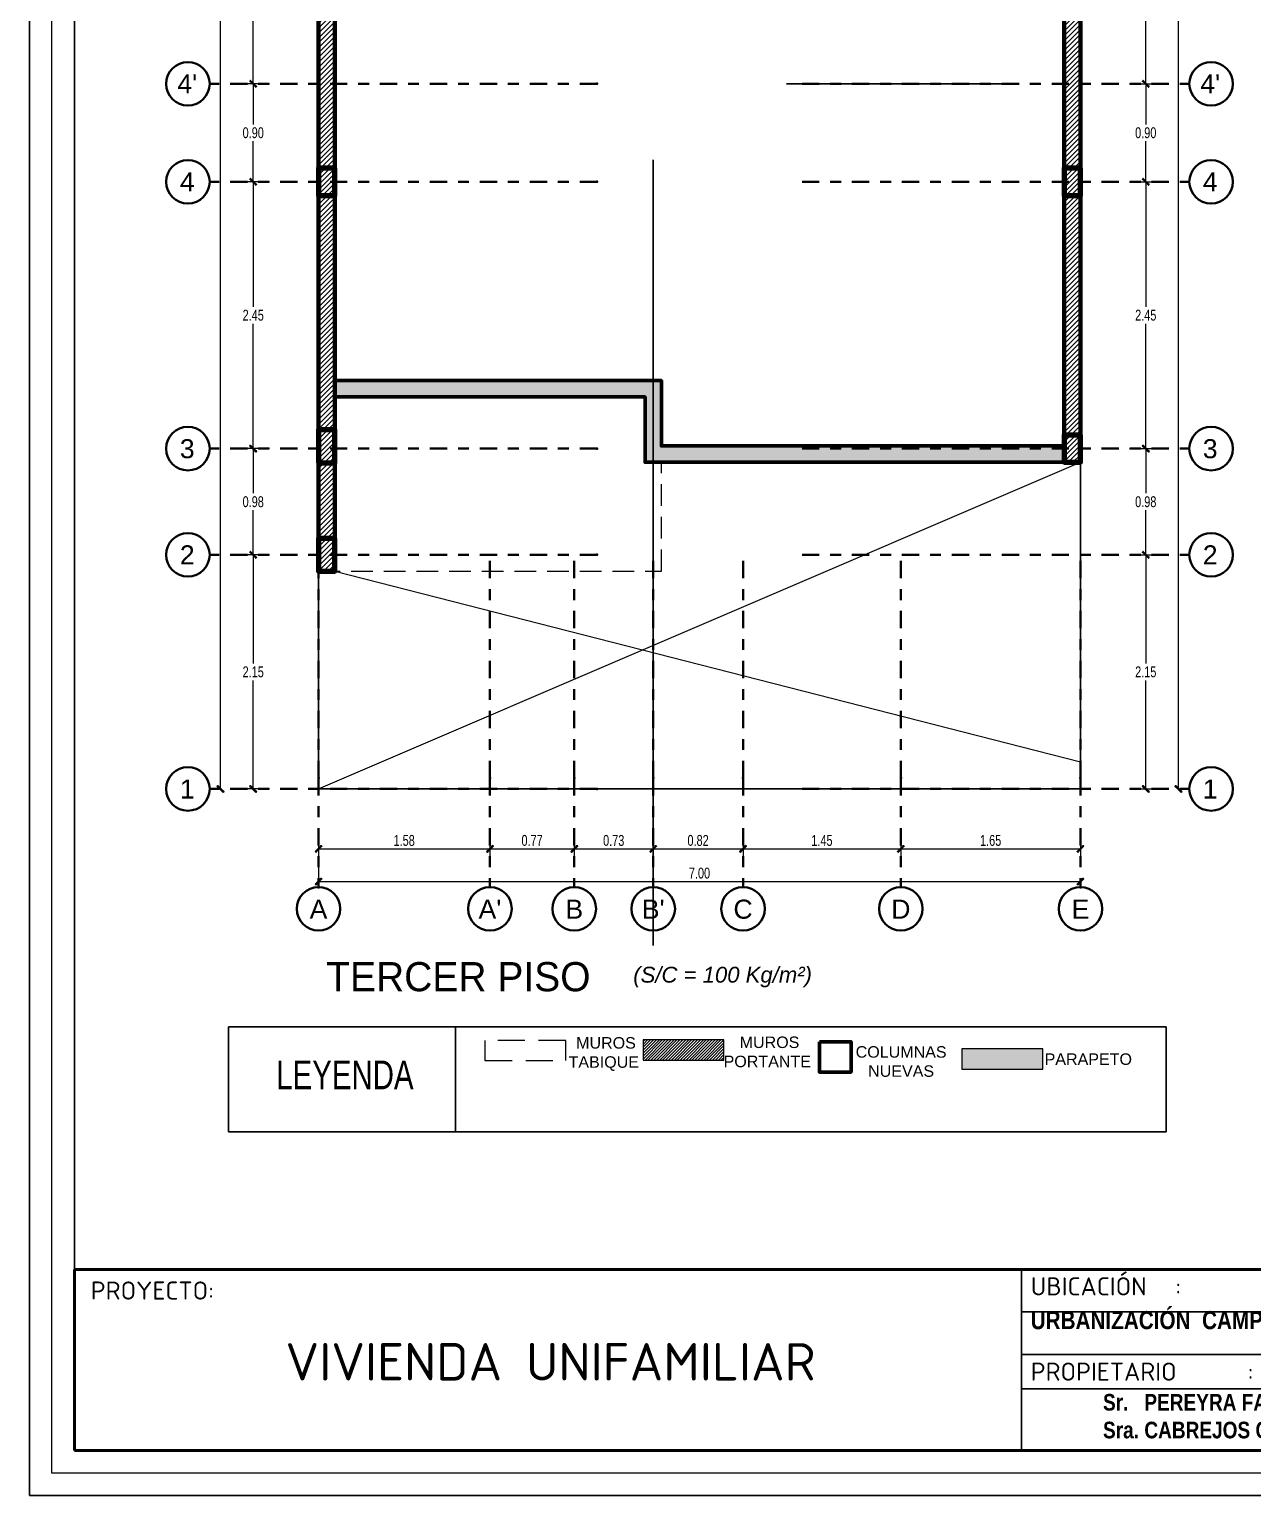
# Model space of a CAD drawing. Header units: millimetres. Extents: x 10559 to 10691, y -16579 to -16550.
# Drawn here: x 10648.58 to 10659.82, y -16579.17 to -16565.7 of the extents above; entities that cross this region are included whole.
import ezdxf
from ezdxf.enums import TextEntityAlignment as Align

# ---------------------------------------------------------------- set-up
doc = ezdxf.new("R2010")
doc.units = ezdxf.units.MM
for name, pattern in [('DASHED2', [9.525, 6.35, -3.175]), ('HIDDEN', [0.375, 0.25, -0.125]), ('Punto & Rayas', [0.335139, 0.15875, -0.088194, 0, -0.088194])]:
    doc.linetypes.add(name, pattern=pattern)
for name, color, linetype in [('0.2', 2, 'Continuous'), ('Nuevo_Estructura - Forjados', 7, 'Continuous'), ('S. ADVERTENCIA', 7, 'Continuous')]:
    doc.layers.add(name, color=color, linetype=linetype)
for name, color, linetype, lineweight in [('0.50', 5, 'Continuous', 50), ('ACHURADO', 9, 'Continuous', 5), ('COLUMNAS', 3, 'Continuous', 80), ('Muro Alto', 1, 'Continuous', 80), ('Muro sin techar', 160, 'Continuous', 40), ('niveles01', 7, 'Continuous', 5), ('P4', 144, 'Continuous', 40), ('P6', 255, 'Continuous', 20), ('Pluma 0.09', 5, 'Continuous', 0), ('Proyecciones', 162, 'DASHED2', 15), ('VIGAS', 1, 'Continuous', 20)]:
    doc.layers.add(name, color=color, linetype=linetype, lineweight=lineweight)
doc.layers.add('Nuevo_Estructura - Forjados_Pluma_Nº__209', color=7, linetype='Continuous', lineweight=30, true_color=0x3e4f7b)
doc.layers.add('Nuevo_Estructura - Forjados_Pluma_Nº__219', color=7, linetype='Continuous', lineweight=13, true_color=0x404b6a)
doc.styles.add('50TEXTO10', font='arial.ttf', dxfattribs={"height": 0.15})
doc.styles.add('ARIALREG', font='arial.ttf')
doc.styles.add('Estilo_Generado_1', font='arial.ttf')
doc.styles.add('mahico', font='GOTHIC.TTF', dxfattribs={"width": 0.75})
doc.styles.add("patty's renew", font='TEMPSITC.TTF', dxfattribs={"height": 1})
doc.styles.add('Romans', font='swisscl.ttf')
doc.styles.get("Standard").update_dxf_attribs({"font": 'arial.ttf'})
doc.dimstyles.new('Copia de 50 P', dxfattribs={"dimtxt": 0.1, "dimasz": 0.01, "dimexe": 0.065, "dimexo": 0.0625, "dimgap": 0.025, "dimtad": 1, "dimtih": 1, "dimtoh": 1, "dimzin": 0, "dimdsep": 46, "dimtxsty": 'mahico', "dimblk": 'pa cotas', "dimcen": 0.09, "dimdle": 0.3, "dimclrd": 256, "dimclre": 256, "dimclrt": 256, "dimadec": 0, "dimazin": 0, "dimtfac": 1, "dimtofl": 0, "dimtmove": 0, "dimatfit": 3, "dimfxl": 0.15, "dimfxlon": 1, "dimtolj": 1, "dimtzin": 0, "dimlwd": 5, "dimlwe": 5, "dimarcsym": 0})

# ---------------------------------------------------------------- blocks, each defined once
blk = doc.blocks.new('HTRHTRHTR')
for p, q in [((3391.88, 437.54), (3391.88, -165.78)), ((3400.57, -157.09), (3400.57, 428.85)), ((3400.57, -122.31), (4235.83, -122.31)), ((3582.74, -122.31), (3582.74, -157.09)), ((3944.67, -122.31), (3596.93, -122.31)), ((3909.89, -130.47), (3582.74, -130.47)), ((3909.89, -138.63), (3582.74, -138.63)), ((3753.41, -145.26), (3582.74, -145.26)), ((4235.83, -157.09), (3400.57, -157.09)), ((3400.57, -157.09), (4235.83, -157.09)), ((4244.53, -165.78), (3391.88, -165.78))]:
    blk.add_line(p, q)
at = {"layer": 'P4', "color": 7}
for p, q in [((3400.57, -122.31), (4235.83, -122.31)), ((3400.57, -122.31), (3400.57, -157.09)), ((4235.83, -157.09), (3400.57, -157.09))]:
    blk.add_line(p, q, dxfattribs=at)
at = {"layer": 'P6', "color": 7}
for p, q in [((3396.22, -161.44), (3396.22, 433.19)), ((4240.18, -161.44), (3396.22, -161.44))]:
    blk.add_line(p, q, dxfattribs=at)
at = {"attachment_point": 1}
for s, width, insert, char_height in [('{\\fISOCPEUR|b0|i0|c0|p34;UBICACIÓN^I:\\P\\H0.11883x;\\P\\fArial Narrow|b1|i0|c0|p34;\\H8.4156x;URBANIZACIÓN  CAMPESTRE  LOMA  BLANCA   Mz. M -  Lote 15 - PIURA}', 168.7754, (3584.49, -123.81), 3.47742), ('{\\fISOCPEUR|b0|i0|c0|p34;PROYECTO:}', 4.5892, (3403.69, -124.61), 3.4774), ('{\\fISOCPEUR|b0|i0|c0|p34;VIVIENDA UNIFAMILIAR}', 97.0093, (3441.14, -136.44), 7.2059), ('{\\fISOCPEUR|b0|i0|c0|p34;PROPIETARIO^I:\\P\\H0.04009x;\\P\\fArial Narrow|b1|i0|c0|p34;\\H22.95401x;^ISr.   PEREYRA FARIAS JAIME DOMINGO    ^I^I^IDNI:  02609435\\P^ISra. CABREJOS CARBONEL DORALIZA DAMINA ELENA^IDNI:  02622737}', 173.2287, (3584.49, -140.2), 3.4774)]:
    blk.add_mtext_dynamic_manual_height_columns(s, width=width, gutter_width=1.07, heights=[0], dxfattribs=dict(at, insert=insert, char_height=char_height))
blk = doc.blocks.new('Marcador de red estándar')
at = {"layer": 'Nuevo_Estructura - Forjados_Pluma_Nº__209', "color": 167, "linetype": 'Punto & Rayas', "lineweight": 30, "true_color": 0x3e4f7b}
for q in [(-10.9, 0), (-7.9, 0)]:
    blk.add_line((-9.9, 0), q, dxfattribs=at)
at = {"layer": 'Nuevo_Estructura - Forjados_Pluma_Nº__209', "color": 167, "linetype": 'Continuous', "lineweight": 30, "true_color": 0x3e4f7b}
blk.add_circle((-11.1, 0), 0.2, dxfattribs=at)
at = {"layer": 'Nuevo_Estructura - Forjados_Pluma_Nº__209', "color": 167, "linetype": 'Punto & Rayas', "lineweight": 30, "true_color": 0x3e4f7b}
blk.add_point((-9.9, 0), dxfattribs=at)
blk.add_point((-9.9, 0), dxfattribs=at)
at = {"layer": 'Nuevo_Estructura - Forjados_Pluma_Nº__219', "color": 167, "lineweight": 13, "true_color": 0x404b6a, "style": 'Estilo_Generado_1'}
for tag, p in [('AC_MarkerText_1_0', (-10.973, -0.04)), ('AC_MarkerText_1_1', (11.228, -0.04))]:
    blk.add_attdef(tag, text='', height=0.175, rotation=270, dxfattribs=at).set_placement(p, align=Align.TOP_CENTER)
blk = doc.blocks.new('pa cotas')
h = blk.add_hatch(color=256)
h.paths.add_polyline_path([(2.4, 3.1), (-3.1, -2.4), (-2.4, -3.1)])
h.paths.add_polyline_path([(3.1, 2.4), (2.4, 3.1), (-2.4, -3.1)])
blk.add_line((-2.4, -3.1), (2.4, 3.1))
blk.add_lwpolyline([(3.1, 2.4), (2.4, 3.1), (-3.1, -2.4), (-2.4, -3.1)], close=True)
blk = doc.blocks.new('*D487')
at = {"lineweight": 5, "transparency": 16777216}
for p, q in [((10599.703, -16552.193), (10599.488, -16552.193)), ((10599.553, -16552.203), (10599.553, -16562.116)), ((10599.553, -16572.183), (10599.553, -16562.271)), ((10599.553, -16572.193), (10599.488, -16572.193))]:
    blk.add_line(p, q, dxfattribs=at)
at = {"layer": 'Defpoints', "color": 0, "transparency": 16777216}
for p in [(10600.453, -16552.193), (10599.553, -16572.193), (10599.553, -16572.193)]:
    blk.add_point(p, dxfattribs=at)
at = {"lineweight": 5, "transparency": 16777216, "xscale": 0.01, "yscale": 0.01, "zscale": 0.01}
for p, rotation in [((10599.553, -16552.193), 90), ((10599.553, -16572.193), 270)]:
    blk.add_blockref('pa cotas', p, dxfattribs=dict(at, rotation=rotation))
at = {"transparency": 16777216, "insert": (10599.553, -16562.193), "char_height": 0.1, "attachment_point": 5, "style": 'mahico'}
blk.add_mtext('\\A1;20.00', dxfattribs=at)
blk = doc.blocks.new('Marcador de red estándar_2')
at = {"layer": 'Nuevo_Estructura - Forjados_Pluma_Nº__209', "color": 167, "linetype": 'Punto & Rayas', "lineweight": 30, "true_color": 0x3e4f7b}
for p, q in [((-0.942, 0), (-4.5, 0)), ((0.942, 0), (4.5, 0))]:
    blk.add_line(p, q, dxfattribs=at)
at = {"layer": 'Nuevo_Estructura - Forjados_Pluma_Nº__209', "color": 167, "linetype": 'Continuous', "lineweight": 30, "true_color": 0x3e4f7b}
for centre in [(-4.7, 0), (4.7, 0)]:
    blk.add_circle(centre, 0.2, dxfattribs=at)
at = {"layer": 'Nuevo_Estructura - Forjados_Pluma_Nº__209', "color": 167, "linetype": 'Punto & Rayas', "lineweight": 30, "true_color": 0x3e4f7b}
blk.add_point((0.942, 0), dxfattribs=at)
blk.add_point((0.942, 0), dxfattribs=at)
at = {"layer": 'Nuevo_Estructura - Forjados_Pluma_Nº__219', "color": 167, "lineweight": 13, "true_color": 0x404b6a, "style": 'Estilo_Generado_1'}
for tag, p in [('AC_MarkerText_1_0', (-4.7, -0.168)), ('AC_MarkerText_1_1', (4.7, -0.168))]:
    blk.add_attdef(tag, text='', height=0.175, rotation=180, dxfattribs=at).set_placement(p, align=Align.TOP_CENTER)
blk = doc.blocks.new('*D488')
at = {"lineweight": 5, "transparency": 16777216}
for p, q in [((10600.003, -16562.468), (10599.788, -16562.468)), ((10599.853, -16562.478), (10599.853, -16564.016)), ((10599.853, -16565.708), (10599.853, -16564.171)), ((10600.003, -16565.718), (10599.788, -16565.718))]:
    blk.add_line(p, q, dxfattribs=at)
at = {"layer": 'Defpoints', "color": 0, "transparency": 16777216}
for p in [(10600.453, -16562.468), (10599.853, -16565.718), (10600.453, -16565.718)]:
    blk.add_point(p, dxfattribs=at)
at = {"lineweight": 5, "transparency": 16777216, "xscale": 0.01, "yscale": 0.01, "zscale": 0.01}
for p, rotation in [((10599.853, -16562.468), 90), ((10599.853, -16565.718), 270)]:
    blk.add_blockref('pa cotas', p, dxfattribs=dict(at, rotation=rotation))
at = {"transparency": 16777216, "insert": (10599.853, -16564.093), "char_height": 0.1, "attachment_point": 5, "style": 'mahico'}
blk.add_mtext('\\A1;3.25', dxfattribs=at)
blk = doc.blocks.new('*D489')
at = {"lineweight": 5, "transparency": 16777216}
for p, q in [((10600.003, -16565.718), (10599.788, -16565.718)), ((10599.853, -16565.728), (10599.853, -16566.091)), ((10599.853, -16566.608), (10599.853, -16566.246)), ((10600.003, -16566.618), (10599.788, -16566.618))]:
    blk.add_line(p, q, dxfattribs=at)
at = {"layer": 'Defpoints', "color": 0, "transparency": 16777216}
for p in [(10600.453, -16565.718), (10599.853, -16566.618), (10600.453, -16566.618)]:
    blk.add_point(p, dxfattribs=at)
at = {"lineweight": 5, "transparency": 16777216, "xscale": 0.01, "yscale": 0.01, "zscale": 0.01}
for p, rotation in [((10599.853, -16565.718), 90), ((10599.853, -16566.618), 270)]:
    blk.add_blockref('pa cotas', p, dxfattribs=dict(at, rotation=rotation))
at = {"transparency": 16777216, "insert": (10599.853, -16566.168), "char_height": 0.1, "attachment_point": 5, "style": 'mahico'}
blk.add_mtext('\\A1;0.90', dxfattribs=at)
blk = doc.blocks.new('*D490')
at = {"lineweight": 5, "transparency": 16777216}
for p, q in [((10600.003, -16566.618), (10599.788, -16566.618)), ((10599.853, -16566.628), (10599.853, -16567.766)), ((10599.853, -16569.058), (10599.853, -16567.921)), ((10600.003, -16569.068), (10599.788, -16569.068))]:
    blk.add_line(p, q, dxfattribs=at)
at = {"layer": 'Defpoints', "color": 0, "transparency": 16777216}
for p in [(10600.453, -16566.618), (10599.853, -16569.068), (10600.453, -16569.068)]:
    blk.add_point(p, dxfattribs=at)
at = {"lineweight": 5, "transparency": 16777216, "xscale": 0.01, "yscale": 0.01, "zscale": 0.01}
for p, rotation in [((10599.853, -16566.618), 90), ((10599.853, -16569.068), 270)]:
    blk.add_blockref('pa cotas', p, dxfattribs=dict(at, rotation=rotation))
at = {"transparency": 16777216, "insert": (10599.853, -16567.843), "char_height": 0.1, "attachment_point": 5, "style": 'mahico'}
blk.add_mtext('\\A1;2.45', dxfattribs=at)
blk = doc.blocks.new('*D491')
at = {"lineweight": 5, "transparency": 16777216}
for p, q in [((10600.003, -16569.068), (10599.788, -16569.068)), ((10599.853, -16569.078), (10599.853, -16569.478)), ((10599.853, -16570.033), (10599.853, -16569.633)), ((10600.003, -16570.043), (10599.788, -16570.043))]:
    blk.add_line(p, q, dxfattribs=at)
at = {"layer": 'Defpoints', "color": 0, "transparency": 16777216}
for p in [(10600.453, -16569.068), (10599.853, -16570.043), (10600.453, -16570.043)]:
    blk.add_point(p, dxfattribs=at)
at = {"lineweight": 5, "transparency": 16777216, "xscale": 0.01, "yscale": 0.01, "zscale": 0.01}
for p, rotation in [((10599.853, -16569.068), 90), ((10599.853, -16570.043), 270)]:
    blk.add_blockref('pa cotas', p, dxfattribs=dict(at, rotation=rotation))
at = {"transparency": 16777216, "insert": (10599.853, -16569.556), "char_height": 0.1, "attachment_point": 5, "style": 'mahico'}
blk.add_mtext('\\A1;0.98', dxfattribs=at)
blk = doc.blocks.new('*D492')
at = {"lineweight": 5, "transparency": 16777216}
for p, q in [((10600.003, -16570.043), (10599.788, -16570.043)), ((10599.853, -16570.053), (10599.853, -16571.041)), ((10599.853, -16572.183), (10599.853, -16571.196)), ((10600.003, -16572.193), (10599.788, -16572.193))]:
    blk.add_line(p, q, dxfattribs=at)
at = {"layer": 'Defpoints', "color": 0, "transparency": 16777216}
for p in [(10600.453, -16570.043), (10599.853, -16572.193), (10600.453, -16572.193)]:
    blk.add_point(p, dxfattribs=at)
at = {"lineweight": 5, "transparency": 16777216, "xscale": 0.01, "yscale": 0.01, "zscale": 0.01}
for p, rotation in [((10599.853, -16570.043), 90), ((10599.853, -16572.193), 270)]:
    blk.add_blockref('pa cotas', p, dxfattribs=dict(at, rotation=rotation))
at = {"transparency": 16777216, "insert": (10599.853, -16571.118), "char_height": 0.1, "attachment_point": 5, "style": 'mahico'}
blk.add_mtext('\\A1;2.15', dxfattribs=at)
blk = doc.blocks.new('*D493')
at = {"lineweight": 5, "transparency": 16777216}
for p, q in [((10608.203, -16552.193), (10608.418, -16552.193)), ((10608.353, -16552.203), (10608.353, -16562.116)), ((10608.353, -16572.183), (10608.353, -16562.271)), ((10608.353, -16572.193), (10608.418, -16572.193))]:
    blk.add_line(p, q, dxfattribs=at)
at = {"layer": 'Defpoints', "color": 0, "transparency": 16777216}
for p in [(10607.453, -16552.193), (10608.353, -16572.193), (10608.353, -16572.193)]:
    blk.add_point(p, dxfattribs=at)
at = {"lineweight": 5, "transparency": 16777216, "xscale": 0.01, "yscale": 0.01, "zscale": 0.01}
for p, rotation in [((10608.353, -16552.193), 90), ((10608.353, -16572.193), 270)]:
    blk.add_blockref('pa cotas', p, dxfattribs=dict(at, rotation=rotation))
at = {"transparency": 16777216, "insert": (10608.353, -16562.193), "char_height": 0.1, "attachment_point": 5, "style": 'mahico'}
blk.add_mtext('\\A1;20.00', dxfattribs=at)
blk = doc.blocks.new('*D499')
at = {"lineweight": 5, "transparency": 16777216}
for p, q in [((10607.903, -16562.468), (10608.118, -16562.468)), ((10608.053, -16562.478), (10608.053, -16564.016)), ((10608.053, -16565.708), (10608.053, -16564.171)), ((10607.903, -16565.718), (10608.118, -16565.718))]:
    blk.add_line(p, q, dxfattribs=at)
at = {"layer": 'Defpoints', "color": 0, "transparency": 16777216}
for p in [(10607.453, -16562.468), (10607.453, -16565.718), (10608.053, -16565.718)]:
    blk.add_point(p, dxfattribs=at)
at = {"lineweight": 5, "transparency": 16777216, "xscale": 0.01, "yscale": 0.01, "zscale": 0.01}
for p, rotation in [((10608.053, -16562.468), 90), ((10608.053, -16565.718), 270)]:
    blk.add_blockref('pa cotas', p, dxfattribs=dict(at, rotation=rotation))
at = {"transparency": 16777216, "insert": (10608.053, -16564.093), "char_height": 0.1, "attachment_point": 5, "style": 'mahico'}
blk.add_mtext('\\A1;3.25', dxfattribs=at)
blk = doc.blocks.new('*D500')
at = {"lineweight": 5, "transparency": 16777216}
for p, q in [((10607.903, -16565.718), (10608.118, -16565.718)), ((10608.053, -16565.728), (10608.053, -16566.091)), ((10608.053, -16566.608), (10608.053, -16566.246)), ((10607.903, -16566.618), (10608.118, -16566.618))]:
    blk.add_line(p, q, dxfattribs=at)
at = {"layer": 'Defpoints', "color": 0, "transparency": 16777216}
for p in [(10607.453, -16565.718), (10607.453, -16566.618), (10608.053, -16566.618)]:
    blk.add_point(p, dxfattribs=at)
at = {"lineweight": 5, "transparency": 16777216, "xscale": 0.01, "yscale": 0.01, "zscale": 0.01}
for p, rotation in [((10608.053, -16565.718), 90), ((10608.053, -16566.618), 270)]:
    blk.add_blockref('pa cotas', p, dxfattribs=dict(at, rotation=rotation))
at = {"transparency": 16777216, "insert": (10608.053, -16566.168), "char_height": 0.1, "attachment_point": 5, "style": 'mahico'}
blk.add_mtext('\\A1;0.90', dxfattribs=at)
blk = doc.blocks.new('*D501')
at = {"lineweight": 5, "transparency": 16777216}
for p, q in [((10607.903, -16566.618), (10608.118, -16566.618)), ((10608.053, -16566.628), (10608.053, -16567.766)), ((10608.053, -16569.058), (10608.053, -16567.921)), ((10607.903, -16569.068), (10608.118, -16569.068))]:
    blk.add_line(p, q, dxfattribs=at)
at = {"layer": 'Defpoints', "color": 0, "transparency": 16777216}
for p in [(10607.453, -16566.618), (10607.453, -16569.068), (10608.053, -16569.068)]:
    blk.add_point(p, dxfattribs=at)
at = {"lineweight": 5, "transparency": 16777216, "xscale": 0.01, "yscale": 0.01, "zscale": 0.01}
for p, rotation in [((10608.053, -16566.618), 90), ((10608.053, -16569.068), 270)]:
    blk.add_blockref('pa cotas', p, dxfattribs=dict(at, rotation=rotation))
at = {"transparency": 16777216, "insert": (10608.053, -16567.843), "char_height": 0.1, "attachment_point": 5, "style": 'mahico'}
blk.add_mtext('\\A1;2.45', dxfattribs=at)
blk = doc.blocks.new('*D502')
at = {"lineweight": 5, "transparency": 16777216}
for p, q in [((10607.903, -16569.068), (10608.118, -16569.068)), ((10608.053, -16569.078), (10608.053, -16569.478)), ((10608.053, -16570.033), (10608.053, -16569.633)), ((10607.903, -16570.043), (10608.118, -16570.043))]:
    blk.add_line(p, q, dxfattribs=at)
at = {"layer": 'Defpoints', "color": 0, "transparency": 16777216}
for p in [(10607.453, -16569.068), (10607.453, -16570.043), (10608.053, -16570.043)]:
    blk.add_point(p, dxfattribs=at)
at = {"lineweight": 5, "transparency": 16777216, "xscale": 0.01, "yscale": 0.01, "zscale": 0.01}
for p, rotation in [((10608.053, -16569.068), 90), ((10608.053, -16570.043), 270)]:
    blk.add_blockref('pa cotas', p, dxfattribs=dict(at, rotation=rotation))
at = {"transparency": 16777216, "insert": (10608.053, -16569.556), "char_height": 0.1, "attachment_point": 5, "style": 'mahico'}
blk.add_mtext('\\A1;0.98', dxfattribs=at)
blk = doc.blocks.new('*D503')
at = {"lineweight": 5, "transparency": 16777216}
for p, q in [((10607.903, -16570.043), (10608.118, -16570.043)), ((10608.053, -16570.053), (10608.053, -16571.041)), ((10608.053, -16572.183), (10608.053, -16571.196)), ((10607.903, -16572.193), (10608.118, -16572.193))]:
    blk.add_line(p, q, dxfattribs=at)
at = {"layer": 'Defpoints', "color": 0, "transparency": 16777216}
for p in [(10607.453, -16570.043), (10607.453, -16572.193), (10608.053, -16572.193)]:
    blk.add_point(p, dxfattribs=at)
at = {"lineweight": 5, "transparency": 16777216, "xscale": 0.01, "yscale": 0.01, "zscale": 0.01}
for p, rotation in [((10608.053, -16570.043), 90), ((10608.053, -16572.193), 270)]:
    blk.add_blockref('pa cotas', p, dxfattribs=dict(at, rotation=rotation))
at = {"transparency": 16777216, "insert": (10608.053, -16571.118), "char_height": 0.1, "attachment_point": 5, "style": 'mahico'}
blk.add_mtext('\\A1;2.15', dxfattribs=at)
blk = doc.blocks.new('*D479')
at = {"lineweight": 5, "transparency": 16777216}
for p, q in [((10600.453, -16572.893), (10600.453, -16573.108)), ((10600.463, -16573.043), (10607.443, -16573.043)), ((10607.453, -16573.043), (10607.453, -16573.108))]:
    blk.add_line(p, q, dxfattribs=at)
at = {"layer": 'Defpoints', "color": 0, "transparency": 16777216}
for p in [(10600.453, -16572.143), (10607.453, -16573.043), (10607.453, -16573.043)]:
    blk.add_point(p, dxfattribs=at)
at = {"lineweight": 5, "transparency": 16777216, "xscale": 0.01, "yscale": 0.01, "zscale": 0.01, "rotation": 180}
blk.add_blockref('pa cotas', (10600.453, -16573.043), dxfattribs=at)
at = {"lineweight": 5, "transparency": 16777216, "xscale": 0.01, "yscale": 0.01, "zscale": 0.01}
blk.add_blockref('pa cotas', (10607.453, -16573.043), dxfattribs=at)
at = {"transparency": 16777216, "insert": (10603.953, -16572.966), "char_height": 0.1, "attachment_point": 5, "style": 'mahico'}
blk.add_mtext('\\A1;7.00', dxfattribs=at)
blk = doc.blocks.new('*D480')
at = {"lineweight": 5, "transparency": 16777216}
for p, q in [((10600.453, -16572.593), (10600.453, -16572.808)), ((10602.028, -16572.593), (10602.028, -16572.808)), ((10600.463, -16572.743), (10602.018, -16572.743))]:
    blk.add_line(p, q, dxfattribs=at)
at = {"layer": 'Defpoints', "color": 0, "transparency": 16777216}
for p in [(10600.453, -16572.143), (10602.028, -16572.193), (10602.028, -16572.743)]:
    blk.add_point(p, dxfattribs=at)
at = {"lineweight": 5, "transparency": 16777216, "xscale": 0.01, "yscale": 0.01, "zscale": 0.01, "rotation": 180}
blk.add_blockref('pa cotas', (10600.453, -16572.743), dxfattribs=at)
at = {"lineweight": 5, "transparency": 16777216, "xscale": 0.01, "yscale": 0.01, "zscale": 0.01}
blk.add_blockref('pa cotas', (10602.028, -16572.743), dxfattribs=at)
at = {"transparency": 16777216, "insert": (10601.24, -16572.666), "char_height": 0.1, "attachment_point": 5, "style": 'mahico'}
blk.add_mtext('\\A1;1.58', dxfattribs=at)
blk = doc.blocks.new('*D481')
at = {"lineweight": 5, "transparency": 16777216}
for p, q in [((10602.028, -16572.593), (10602.028, -16572.808)), ((10602.803, -16572.593), (10602.803, -16572.808)), ((10602.038, -16572.743), (10602.793, -16572.743))]:
    blk.add_line(p, q, dxfattribs=at)
at = {"layer": 'Defpoints', "color": 0, "transparency": 16777216}
for p in [(10602.028, -16572.193), (10602.803, -16572.193), (10602.803, -16572.743)]:
    blk.add_point(p, dxfattribs=at)
at = {"lineweight": 5, "transparency": 16777216, "xscale": 0.01, "yscale": 0.01, "zscale": 0.01, "rotation": 180}
blk.add_blockref('pa cotas', (10602.028, -16572.743), dxfattribs=at)
at = {"lineweight": 5, "transparency": 16777216, "xscale": 0.01, "yscale": 0.01, "zscale": 0.01}
blk.add_blockref('pa cotas', (10602.803, -16572.743), dxfattribs=at)
at = {"transparency": 16777216, "insert": (10602.415, -16572.666), "char_height": 0.1, "attachment_point": 5, "style": 'mahico'}
blk.add_mtext('\\A1;0.77', dxfattribs=at)
blk = doc.blocks.new('*D482')
at = {"lineweight": 5, "transparency": 16777216}
for p, q in [((10602.803, -16572.593), (10602.803, -16572.808)), ((10603.528, -16572.593), (10603.528, -16572.808)), ((10602.813, -16572.743), (10603.518, -16572.743))]:
    blk.add_line(p, q, dxfattribs=at)
at = {"layer": 'Defpoints', "color": 0, "transparency": 16777216}
for p in [(10602.803, -16572.193), (10603.528, -16572.193), (10603.528, -16572.743)]:
    blk.add_point(p, dxfattribs=at)
at = {"lineweight": 5, "transparency": 16777216, "xscale": 0.01, "yscale": 0.01, "zscale": 0.01, "rotation": 180}
blk.add_blockref('pa cotas', (10602.803, -16572.743), dxfattribs=at)
at = {"lineweight": 5, "transparency": 16777216, "xscale": 0.01, "yscale": 0.01, "zscale": 0.01}
blk.add_blockref('pa cotas', (10603.528, -16572.743), dxfattribs=at)
at = {"transparency": 16777216, "insert": (10603.165, -16572.666), "char_height": 0.1, "attachment_point": 5, "style": 'mahico'}
blk.add_mtext('\\A1;0.73', dxfattribs=at)
blk = doc.blocks.new('*D483')
at = {"lineweight": 5, "transparency": 16777216}
for p, q in [((10603.528, -16572.593), (10603.528, -16572.808)), ((10604.353, -16572.593), (10604.353, -16572.808)), ((10603.538, -16572.743), (10604.343, -16572.743))]:
    blk.add_line(p, q, dxfattribs=at)
at = {"layer": 'Defpoints', "color": 0, "transparency": 16777216}
for p in [(10603.528, -16572.193), (10604.353, -16572.193), (10604.353, -16572.743)]:
    blk.add_point(p, dxfattribs=at)
at = {"lineweight": 5, "transparency": 16777216, "xscale": 0.01, "yscale": 0.01, "zscale": 0.01, "rotation": 180}
blk.add_blockref('pa cotas', (10603.528, -16572.743), dxfattribs=at)
at = {"lineweight": 5, "transparency": 16777216, "xscale": 0.01, "yscale": 0.01, "zscale": 0.01}
blk.add_blockref('pa cotas', (10604.353, -16572.743), dxfattribs=at)
at = {"transparency": 16777216, "insert": (10603.94, -16572.666), "char_height": 0.1, "attachment_point": 5, "style": 'mahico'}
blk.add_mtext('\\A1;0.82', dxfattribs=at)
blk = doc.blocks.new('*D484')
at = {"lineweight": 5, "transparency": 16777216}
for p, q in [((10604.353, -16572.593), (10604.353, -16572.808)), ((10605.803, -16572.593), (10605.803, -16572.808)), ((10604.363, -16572.743), (10605.793, -16572.743))]:
    blk.add_line(p, q, dxfattribs=at)
at = {"layer": 'Defpoints', "color": 0, "transparency": 16777216}
for p in [(10604.353, -16572.193), (10605.803, -16572.193), (10605.803, -16572.743)]:
    blk.add_point(p, dxfattribs=at)
at = {"lineweight": 5, "transparency": 16777216, "xscale": 0.01, "yscale": 0.01, "zscale": 0.01, "rotation": 180}
blk.add_blockref('pa cotas', (10604.353, -16572.743), dxfattribs=at)
at = {"lineweight": 5, "transparency": 16777216, "xscale": 0.01, "yscale": 0.01, "zscale": 0.01}
blk.add_blockref('pa cotas', (10605.803, -16572.743), dxfattribs=at)
at = {"transparency": 16777216, "insert": (10605.078, -16572.666), "char_height": 0.1, "attachment_point": 5, "style": 'mahico'}
blk.add_mtext('\\A1;1.45', dxfattribs=at)
blk = doc.blocks.new('*D485')
at = {"lineweight": 5, "transparency": 16777216}
for p, q in [((10605.803, -16572.593), (10605.803, -16572.808)), ((10607.453, -16572.593), (10607.453, -16572.808)), ((10605.813, -16572.743), (10607.443, -16572.743))]:
    blk.add_line(p, q, dxfattribs=at)
at = {"layer": 'Defpoints', "color": 0, "transparency": 16777216}
for p in [(10605.803, -16572.193), (10607.453, -16572.193), (10607.453, -16572.743)]:
    blk.add_point(p, dxfattribs=at)
at = {"lineweight": 5, "transparency": 16777216, "xscale": 0.01, "yscale": 0.01, "zscale": 0.01, "rotation": 180}
blk.add_blockref('pa cotas', (10605.803, -16572.743), dxfattribs=at)
at = {"lineweight": 5, "transparency": 16777216, "xscale": 0.01, "yscale": 0.01, "zscale": 0.01}
blk.add_blockref('pa cotas', (10607.453, -16572.743), dxfattribs=at)
at = {"transparency": 16777216, "insert": (10606.628, -16572.666), "char_height": 0.1, "attachment_point": 5, "style": 'mahico'}
blk.add_mtext('\\A1;1.65', dxfattribs=at)
blk = doc.blocks.new('fdvfvfdvdf')
blk.add_line((10604.753, -16565.718), (10606.779, -16565.718))
at = {"color": 2, "true_color": 0xf1eb1f}
blk.add_line((10603.528, -16566.415), (10603.528, -16573.629), dxfattribs=at)
at = {"layer": 'Nuevo_Estructura - Forjados', "color": 8, "linetype": 'Continuous', "lineweight": 15}
ref = blk.add_blockref('Marcador de red estándar', (10600.453, -16562.193), dxfattribs=dict(at, rotation=90))
ref.add_attrib('AC_MarkerText_1', 'A', dxfattribs={"layer": 'Nuevo_Estructura - Forjados_Pluma_Nº__219', "color": 167, "lineweight": 13, "true_color": 0x404b6a, "height": 0.175, "style": 'Estilo_Generado_1'}).set_placement((10600.453, -16573.209), align=Align.TOP_CENTER)
ref = blk.add_blockref('Marcador de red estándar', (10602.028, -16562.193), dxfattribs=dict(at, rotation=90))
ref.add_attrib('AC_MarkerText_1', "A'", dxfattribs={"layer": 'Nuevo_Estructura - Forjados_Pluma_Nº__219', "color": 167, "lineweight": 13, "true_color": 0x404b6a, "height": 0.175, "style": 'Estilo_Generado_1'}).set_placement((10602.028, -16573.209), align=Align.TOP_CENTER)
ref = blk.add_blockref('Marcador de red estándar', (10602.803, -16562.193), dxfattribs=dict(at, rotation=90))
ref.add_attrib('AC_MarkerText_1', 'B', dxfattribs={"layer": 'Nuevo_Estructura - Forjados_Pluma_Nº__219', "color": 167, "lineweight": 13, "true_color": 0x404b6a, "height": 0.175, "style": 'Estilo_Generado_1'}).set_placement((10602.803, -16573.209), align=Align.TOP_CENTER)
ref = blk.add_blockref('Marcador de red estándar', (10603.528, -16562.193), dxfattribs=dict(at, rotation=90))
ref.add_attrib('AC_MarkerText_1', "B'", dxfattribs={"layer": 'Nuevo_Estructura - Forjados_Pluma_Nº__219', "color": 167, "lineweight": 13, "true_color": 0x404b6a, "height": 0.175, "style": 'Estilo_Generado_1'}).set_placement((10603.528, -16573.209), align=Align.TOP_CENTER)
ref = blk.add_blockref('Marcador de red estándar', (10604.353, -16562.193), dxfattribs=dict(at, rotation=90))
ref.add_attrib('AC_MarkerText_1', 'C', dxfattribs={"layer": 'Nuevo_Estructura - Forjados_Pluma_Nº__219', "color": 167, "lineweight": 13, "true_color": 0x404b6a, "height": 0.175, "style": 'Estilo_Generado_1'}).set_placement((10604.353, -16573.209), align=Align.TOP_CENTER)
ref = blk.add_blockref('Marcador de red estándar', (10605.803, -16562.193), dxfattribs=dict(at, rotation=90))
ref.add_attrib('AC_MarkerText_1', 'D', dxfattribs={"layer": 'Nuevo_Estructura - Forjados_Pluma_Nº__219', "color": 167, "lineweight": 13, "true_color": 0x404b6a, "height": 0.175, "style": 'Estilo_Generado_1'}).set_placement((10605.803, -16573.209), align=Align.TOP_CENTER)
ref = blk.add_blockref('Marcador de red estándar', (10607.453, -16562.193), dxfattribs=dict(at, rotation=90))
ref.add_attrib('AC_MarkerText_1', 'E', dxfattribs={"layer": 'Nuevo_Estructura - Forjados_Pluma_Nº__219', "color": 167, "lineweight": 13, "true_color": 0x404b6a, "height": 0.175, "style": 'Estilo_Generado_1'}).set_placement((10607.453, -16573.209), align=Align.TOP_CENTER)
ref = blk.add_blockref('Marcador de red estándar_2', (10603.953, -16565.718), dxfattribs=dict(at, rotation=180))
ref.add_attrib('AC_MarkerText_1', "4'", dxfattribs={"layer": 'Nuevo_Estructura - Forjados_Pluma_Nº__219', "color": 167, "lineweight": 13, "true_color": 0x404b6a, "height": 0.175, "style": 'Estilo_Generado_1'}).set_placement((10608.645, -16565.631), align=Align.TOP_CENTER)
ref.add_attrib('AC_MarkerText_1_1', "4'", dxfattribs={"layer": 'Nuevo_Estructura - Forjados_Pluma_Nº__219', "color": 167, "lineweight": 13, "true_color": 0x404b6a, "height": 0.175, "style": 'Estilo_Generado_1'}).set_placement((10599.247, -16565.631), align=Align.TOP_CENTER)
ref = blk.add_blockref('Marcador de red estándar_2', (10603.953, -16566.618), dxfattribs=dict(at, rotation=180))
ref.add_attrib('AC_MarkerText_1', '4', dxfattribs={"layer": 'Nuevo_Estructura - Forjados_Pluma_Nº__219', "color": 167, "lineweight": 13, "true_color": 0x404b6a, "height": 0.175, "style": 'Estilo_Generado_1'}).set_placement((10608.645, -16566.531), align=Align.TOP_CENTER)
ref.add_attrib('AC_MarkerText_1_1', '4', dxfattribs={"layer": 'Nuevo_Estructura - Forjados_Pluma_Nº__219', "color": 167, "lineweight": 13, "true_color": 0x404b6a, "height": 0.175, "style": 'Estilo_Generado_1'}).set_placement((10599.247, -16566.531), align=Align.TOP_CENTER)
ref = blk.add_blockref('Marcador de red estándar_2', (10603.953, -16569.068), dxfattribs=dict(at, rotation=180))
ref.add_attrib('AC_MarkerText_1', '3', dxfattribs={"layer": 'Nuevo_Estructura - Forjados_Pluma_Nº__219', "color": 167, "lineweight": 13, "true_color": 0x404b6a, "height": 0.175, "style": 'Estilo_Generado_1'}).set_placement((10608.645, -16568.981), align=Align.TOP_CENTER)
ref.add_attrib('AC_MarkerText_1_1', '3', dxfattribs={"layer": 'Nuevo_Estructura - Forjados_Pluma_Nº__219', "color": 167, "lineweight": 13, "true_color": 0x404b6a, "height": 0.175, "style": 'Estilo_Generado_1'}).set_placement((10599.247, -16568.981), align=Align.TOP_CENTER)
ref = blk.add_blockref('Marcador de red estándar_2', (10603.953, -16570.043), dxfattribs=dict(at, rotation=180))
ref.add_attrib('AC_MarkerText_1', '2', dxfattribs={"layer": 'Nuevo_Estructura - Forjados_Pluma_Nº__219', "color": 167, "lineweight": 13, "true_color": 0x404b6a, "height": 0.175, "style": 'Estilo_Generado_1'}).set_placement((10608.645, -16569.956), align=Align.TOP_CENTER)
ref.add_attrib('AC_MarkerText_1_1', '2', dxfattribs={"layer": 'Nuevo_Estructura - Forjados_Pluma_Nº__219', "color": 167, "lineweight": 13, "true_color": 0x404b6a, "height": 0.175, "style": 'Estilo_Generado_1'}).set_placement((10599.247, -16569.956), align=Align.TOP_CENTER)
ref = blk.add_blockref('Marcador de red estándar_2', (10603.953, -16572.193), dxfattribs=dict(at, rotation=180))
ref.add_attrib('AC_MarkerText_1', '1', dxfattribs={"layer": 'Nuevo_Estructura - Forjados_Pluma_Nº__219', "color": 167, "lineweight": 13, "true_color": 0x404b6a, "height": 0.175, "style": 'Estilo_Generado_1'}).set_placement((10608.645, -16572.106), align=Align.TOP_CENTER)
ref.add_attrib('AC_MarkerText_1_1', '1', dxfattribs={"layer": 'Nuevo_Estructura - Forjados_Pluma_Nº__219', "color": 167, "lineweight": 13, "true_color": 0x404b6a, "height": 0.175, "style": 'Estilo_Generado_1'}).set_placement((10599.247, -16572.106), align=Align.TOP_CENTER)
for base, p1, p2, picture, middle in [((10599.553, -16572.193), (10600.453, -16552.193), (10599.553, -16572.193), '*D487', (10599.553, -16562.193)), ((10608.353, -16572.193), (10607.453, -16552.193), (10608.353, -16572.193), '*D493', (10608.353, -16562.193))]:
    dim = blk.add_linear_dim(base=base, p1=p1, p2=p2, angle=270, dimstyle='Copia de 50 P')
    dim.commit()
    dim.dimension.update_dxf_attribs({"geometry": picture, "text_midpoint": middle})
for base, p1, p2, picture, middle in [((10599.853, -16565.718), (10600.453, -16562.468), (10600.453, -16565.718), '*D488', (10599.853, -16564.093)), ((10608.053, -16565.718), (10607.453, -16562.468), (10607.453, -16565.718), '*D499', (10608.053, -16564.093)), ((10599.853, -16566.618), (10600.453, -16565.718), (10600.453, -16566.618), '*D489', (10599.853, -16566.168)), ((10608.053, -16566.618), (10607.453, -16565.718), (10607.453, -16566.618), '*D500', (10608.053, -16566.168)), ((10599.853, -16569.068), (10600.453, -16566.618), (10600.453, -16569.068), '*D490', (10599.853, -16567.843)), ((10608.053, -16569.068), (10607.453, -16566.618), (10607.453, -16569.068), '*D501', (10608.053, -16567.843)), ((10599.8527, -16570.0432), (10600.4527, -16569.0681), (10600.4527, -16570.0432), '*D491', (10599.8527, -16569.5556)), ((10608.0527, -16570.0432), (10607.4527, -16569.0681), (10607.4527, -16570.0432), '*D502', (10608.0527, -16569.5556)), ((10599.853, -16572.193), (10600.453, -16570.043), (10600.453, -16572.193), '*D492', (10599.853, -16571.118)), ((10608.053, -16572.193), (10607.453, -16570.043), (10607.453, -16572.193), '*D503', (10608.053, -16571.118))]:
    dim = blk.add_linear_dim(base=base, p1=p1, p2=p2, angle=270, dimstyle='Copia de 50 P', override={"dimtmove": 1})
    dim.commit()
    dim.dimension.update_dxf_attribs({"geometry": picture, "text_midpoint": middle})
dim = blk.add_linear_dim(base=(10607.453, -16573.043), p1=(10600.453, -16572.143), p2=(10607.453, -16573.043), dimstyle='Copia de 50 P')
dim.commit()
dim.dimension.update_dxf_attribs({"geometry": '*D479', "text_midpoint": (10603.953, -16572.966)})
for base, p1, p2, picture, middle in [((10602.027745453, -16572.743130214), (10600.452745452, -16572.143130384), (10602.027745453, -16572.193130384), '*D480', (10601.240245453, -16572.665614918)), ((10602.802745452, -16572.743130214), (10602.027745453, -16572.193130384), (10602.802745452, -16572.193130384), '*D481', (10602.415245453, -16572.665614918)), ((10603.527745453, -16572.743130214), (10602.802745452, -16572.193130384), (10603.527745453, -16572.193130384), '*D482', (10603.165245453, -16572.665614918)), ((10604.352745452, -16572.743130214), (10603.527745453, -16572.193130384), (10604.352745452, -16572.193130384), '*D483', (10603.940245453, -16572.665614918)), ((10605.803, -16572.743), (10604.353, -16572.193), (10605.803, -16572.193), '*D484', (10605.078, -16572.666)), ((10607.453, -16572.743), (10605.803, -16572.193), (10607.453, -16572.193), '*D485', (10606.628, -16572.666))]:
    dim = blk.add_linear_dim(base=base, p1=p1, p2=p2, dimstyle='Copia de 50 P', override={"dimtmove": 1})
    dim.commit()
    dim.dimension.update_dxf_attribs({"geometry": picture, "text_midpoint": middle})

msp = doc.modelspace()

# ---------------------------------------------------------------- hatches: boundary and pattern name
h = msp.add_hatch(color=256)
h.dxf.hatch_style = 1
h.paths.add_polyline_path([(10658.08274, -16569.67982), (10654.23274, -16569.67982), (10654.23274, -16569.07982), (10651.38274, -16569.07982), (10651.38274, -16568.92982), (10654.38274, -16568.92982), (10654.38274, -16569.52982), (10658.08274, -16569.52982)])
at = {"layer": 'ACHURADO'}
h = msp.add_hatch(color=256, dxfattribs=at)
h.dxf.hatch_style = 1
h.paths.add_polyline_path([(10657.88614, -16575.06637), (10657.14354, -16575.06637), (10657.14354, -16575.25202), (10657.88614, -16575.25202)])
at = {"layer": 'Pluma 0.09'}
h = msp.add_hatch(dxfattribs=at)
h.set_pattern_fill('LINE', color=256, scale=0.01, angle=45)
h.set_pattern_definition([(45, (9.041605, 2.778586), (-0.022450640303, 0.022450640303), [])])
h.paths.add_polyline_path([(10658.08274, -16558.32982), (10658.23274, -16558.32982), (10658.23274, -16569.67982), (10658.08274, -16569.67982)])
h = msp.add_hatch(dxfattribs=at)
h.set_pattern_fill('LINE', color=256, scale=0.01, angle=45)
h.set_pattern_definition([(45, (33.912017, 2.778586), (-0.022450640303, 0.022450640303), [])])
h.paths.add_polyline_path([(10651.38274, -16562.82982), (10651.23274, -16562.82982), (10651.23274, -16570.67982), (10651.38274, -16570.67982), (10651.38274, -16567.22982), (10651.38274, -16567.07982)])
h = msp.add_hatch(dxfattribs=at)
h.set_pattern_fill('LINE', color=256, scale=0.006, angle=45)
h.set_pattern_definition([(45, (10521.640573, -16600.051458), (-0.0134703842, 0.0134703842), [])])
h.paths.add_polyline_path([(10654.95742, -16574.98288), (10654.21483, -16574.98288), (10654.21483, -16575.16853), (10654.95742, -16575.16853)])

# ---------------------------------------------------------------- linework, layer by layer
for p, q in [((10651.23274, -16552.67982), (10651.23274, -16572.67982)), ((10658.23274, -16572.67982), (10658.23274, -16552.67982)), ((10658.08274, -16569.52982), (10658.08274, -16565.52982)), ((10651.23274, -16572.67982), (10658.23274, -16572.67982))]:
    msp.add_line(p, q)
at = {"lineweight": 60}
for p, q in [((10658.23274, -16569.67982), (10658.23274, -16558.32982)), ((10651.23274, -16562.82982), (10651.23274, -16569.07982)), ((10651.38274, -16569.07982), (10651.38274, -16563.07982)), ((10658.08274, -16564.07982), (10658.08274, -16569.67982)), ((10651.38274, -16568.92982), (10651.38274, -16570.67982)), ((10651.23274, -16569.07983), (10651.23274, -16570.67982)), ((10651.38274, -16569.07982), (10651.38274, -16569.07982)), ((10658.08274, -16569.67982), (10658.23274, -16569.67982)), ((10651.38274, -16570.67982), (10651.23274, -16570.67982))]:
    msp.add_line(p, q, dxfattribs=at)
at = {"color": 251, "lineweight": 9, "true_color": 0x636466}
msp.add_line((10651.23274, -16572.67982), (10658.23274, -16569.67982), dxfattribs=at)
msp.add_lwpolyline([(10651.23274, -16552.67982), (10658.23274, -16552.67982), (10658.23274, -16572.67982), (10651.23274, -16572.67982)], close=True)
at = {"color": 251, "lineweight": 50, "true_color": 0x636466}
msp.add_lwpolyline([(10658.08274, -16569.67982), (10654.23274, -16569.67982), (10654.23274, -16569.07982), (10651.38274, -16569.07982), (10651.38274, -16568.92982), (10654.38274, -16568.92982), (10654.38274, -16569.52982), (10658.08274, -16569.52982)], close=True, dxfattribs=at)
msp.add_lwpolyline([(10651.23274, -16572.67982), (10651.23274, -16569.07982)])
at = {"color": 251, "lineweight": 9, "true_color": 0x636466}
msp.add_lwpolyline([(10651.38274, -16570.67982), (10658.23274, -16572.42982)], dxfattribs=at)
at = {"layer": '0.2'}
for points in [[(10652.4922, -16575.8272), (10650.40676, -16575.8272), (10650.40676, -16574.86467), (10652.4922, -16574.86467)], [(10652.4922, -16574.86467), (10659.01905, -16574.86467), (10659.01905, -16575.8272), (10652.4922, -16575.8272)]]:
    msp.add_lwpolyline(points, close=True, dxfattribs=at)
at = {"layer": 'COLUMNAS', "color": 1, "lineweight": 80, "ltscale": 0.2}
for points in [[(10651.38274, -16566.97983), (10651.23274, -16566.97983), (10651.23274, -16567.22983), (10651.38274, -16567.22983)], [(10658.23274, -16566.97982), (10658.08274, -16566.97982), (10658.08274, -16567.22982), (10658.23274, -16567.22982)], [(10651.23314, -16569.68519), (10651.38314, -16569.68519), (10651.38314, -16569.38285), (10651.23314, -16569.38285)], [(10658.23274, -16569.42982), (10658.08274, -16569.42982), (10658.08274, -16569.67982), (10658.23274, -16569.67982)], [(10651.38274, -16570.37984), (10651.23274, -16570.37984), (10651.23274, -16570.67984), (10651.38274, -16570.67984)]]:
    msp.add_lwpolyline(points, close=True, dxfattribs=at)
at = {"layer": 'COLUMNAS', "color": 1, "lineweight": 50}
msp.add_lwpolyline([(10655.83441, -16575.00057), (10655.83441, -16575.27861), (10656.12549, -16575.27861), (10656.12549, -16575.00057), (10655.83441, -16575.00057)], dxfattribs=at)
at = {"layer": 'Muro Alto', "color": 6, "linetype": 'HIDDEN', "lineweight": 0}
msp.add_lwpolyline([(10653.50454, -16574.98827), (10652.76194, -16574.98827), (10652.76194, -16575.17392), (10653.50454, -16575.17392)], close=True, dxfattribs=at)
at = {"layer": 'Muro sin techar', "color": 251, "linetype": 'HIDDEN', "lineweight": 9, "ltscale": 0.8, "true_color": 0x636466}
msp.add_lwpolyline([(10651.23274, -16569.07983), (10651.23274, -16570.67982), (10654.38274, -16570.67982), (10654.38274, -16569.67982)], dxfattribs=at)
at = {"layer": 'Proyecciones', "color": 8}
for points in [[(10654.95742, -16574.98288), (10654.21483, -16574.98288), (10654.21483, -16575.16853), (10654.95742, -16575.16853)], [(10657.88614, -16575.06637), (10657.14354, -16575.06637), (10657.14354, -16575.25202), (10657.88614, -16575.25202)]]:
    msp.add_lwpolyline(points, close=True, dxfattribs=at)

# ---------------------------------------------------------------- block references
at = {"color": 251, "lineweight": 60, "xscale": 0.04776345228451045, "yscale": 0.04776345228451045, "zscale": 0.04776345228451045}
msp.add_blockref('HTRHTRHTR', (10486.56822, -16571.25012), dxfattribs=at)
msp.add_blockref('fdvfvfdvdf', (50.77999, -0.48669))

# ---------------------------------------------------------------- texts
at = {"layer": '0.50', "insert": (10651.47524, -16575.30472), "char_height": 0.263759, "width": 5.9345862, "attachment_point": 5, "style": 'Romans'}
msp.add_mtext('LEYENDA', dxfattribs=at)
at = {"layer": 'niveles01', "attachment_point": 2, "style": '50TEXTO10'}
for s, insert, char_height, width in [(' MUROS TABIQUE', (10653.85346, -16574.95806), 0.1055038, 0.9878269), (' MUROS PORTANTE', (10655.35585, -16574.95267), 0.1055038, 0.9878269), ('COLUMNAS \\PNUEVAS', (10656.58544, -16575.0412), 0.105504, 3.8432302), (' PARAPETO ', (10658.28457, -16575.10739), 0.105504, 0.9878269)]:
    msp.add_mtext(s, dxfattribs=dict(at, insert=insert, char_height=char_height, width=width))
at = {"layer": 'S. ADVERTENCIA', "style": "patty's renew"}
msp.add_text('TERCER PISO', height=0.2679438, dxfattribs=at).set_placement((10652.51758, -16574.40297), align=Align.MIDDLE)
at = {"layer": 'VIGAS', "insert": (10654.12454, -16574.3123), "char_height": 0.1453494, "attachment_point": 1, "style": 'ARIALREG'}
msp.add_mtext_dynamic_manual_height_columns('{\\fArial|b0|i1|c0|p34;\\C7;(S/C = 100 Kg/m²)}', width=1.900162, gutter_width=0.5, heights=[0], dxfattribs=at)

doc.saveas('drawing.dxf')
